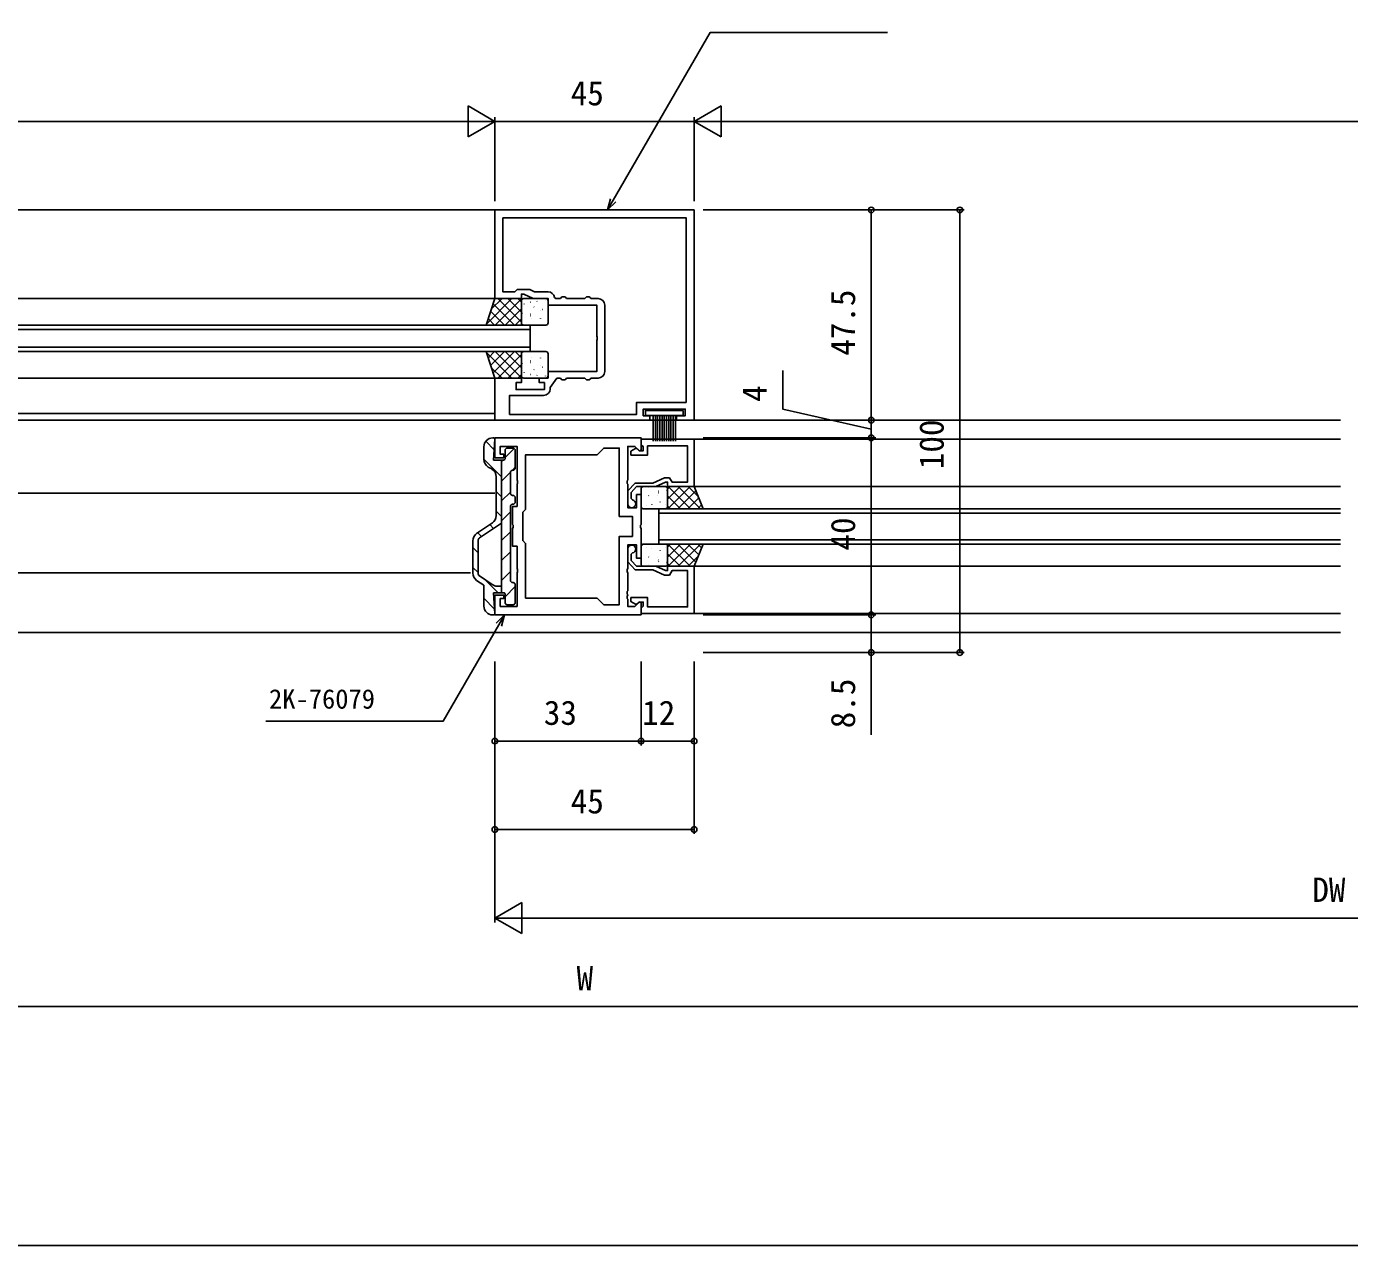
# Model space of a CAD drawing. Units: millimetres, scale not verified. Extents: x -437 to 438, y -681 to 679.
# Drawn here: x -127.5 to 171.3, y -681.2 to -405.7 of the extents above; entities that cross this region are included whole.
import ezdxf
from ezdxf.enums import TextEntityAlignment as Align

# ---------------------------------------------------------------- set-up
doc = ezdxf.new("R2010")
doc.units = ezdxf.units.MM
doc.header["$LTSCALE"] = 4
for name, color, linetype in [('0-2_YKK_11', 7, 'Continuous'), ('0-3_YKK_12', 2, 'Continuous'), ('0-4_YKK_13', 4, 'Continuous'), ('0-6_YKK_D', 6, 'Continuous'), ('0-7_YKK_ZWAK', 7, 'Continuous')]:
    doc.layers.add(name, color=color, linetype=linetype)
doc.styles.add('ＭＳ ゴシック', font='')
doc.styles.get('ＭＳ ゴシック').set_extended_font_data('MS Gothic')

msp = doc.modelspace()

# ---------------------------------------------------------------- linework, layer by layer
at = {"layer": '0-2_YKK_11'}
msp.add_line((3.1, -468.7), (3.1, -483.7), dxfattribs=at)
for points in [[(23.3, -494.7), (23.3, -447.2), (-21.7, -447.2), (-21.7, -467.2), (-15.7, -467.2), (-15.7, -466.2), (-15.2, -466.2), (-13.055, -467.2), (-9.7, -467.2), (-9.7, -468.7), (1.3, -468.7), (1.3, -475.742), (1.42, -475.925), (1.42, -476.475), (1.3, -476.658), (1.3, -483.7), (-9.7, -483.7), (-9.7, -485.2), (-11.7, -485.2), (-11.7, -486.2), (-10.5, -486.2), (-10.5, -487.8), (-16.9, -487.8), (-16.9, -486.2), (-15.7, -486.2), (-15.7, -485.2), (-21.7, -485.2), (-21.7, -494.7), (13.3, -494.7), (13.3, -493.7), (11.8, -493.7), (11.8, -492.2), (21.3, -492.2), (21.3, -493.7), (19.3, -493.7), (19.3, -494.7)], [(1.37, -534.9), (-14.77, -534.9), (-14.77, -522.53), (-15.4, -521.9), (-15.4, -515.5), (-14.77, -514.87), (-14.77, -502.5), (1.37, -502.5), (2.87, -501), (6.37, -501), (6.37, -516.43), (9.37, -516.43), (9.37, -520.97), (6.37, -520.97), (6.37, -536.4), (2.87, -536.4)]]:
    msp.add_lwpolyline(points, close=True, dxfattribs=at)
for points in [[(21.5, -490.7), (21.5, -449), (-19.9, -449), (-19.9, -465.7), (-17.2, -465.7), (-16.7, -465.2), (-13.8, -465.2), (-12.728, -465.7), (-9.7, -465.7)], [(-8.221, -466.95), (-7.925, -467.2), (-6.9, -467.2), (-6.7, -467), (-6.5, -466.8), (-5.9, -466.8), (-5.7, -467), (-5.5, -467.2), (-1.4, -467.2), (-1.2, -467), (-1, -466.8), (-0.4, -466.8), (-0.2, -467), (0, -467.2), (1.6, -467.2)], [(1.6, -485.2), (0, -485.2), (-0.2, -485.4), (-0.4, -485.6), (-1, -485.6), (-1.2, -485.4), (-1.4, -485.2), (-5.5, -485.2), (-5.7, -485.4), (-5.9, -485.6), (-6.5, -485.6), (-6.7, -485.4), (-6.9, -485.2), (-7.7, -485.2), (-9.2, -487.342), (-9.2, -487.6)], [(-10.7, -489.1), (-18.4, -489.1), (-18.4, -493.4), (10.3, -493.4), (10.3, -490.7), (21.5, -490.7)], [(11.3, -538.7), (-21.7, -538.7), (-21.7, -534.2), (-19.7, -534.2), (-19.7, -535), (-20.5, -535), (-20.5, -536.77), (-16.7, -536.77), (-16.7, -529.158), (-16.58, -528.975), (-16.58, -528.425), (-16.7, -528.242), (-16.7, -523.2), (-17.7, -523.2), (-17.7, -519.158), (-17.58, -518.975), (-17.58, -518.425), (-17.7, -518.242), (-17.7, -514.2), (-16.7, -514.2), (-16.7, -509.158), (-16.58, -508.975), (-16.58, -508.425), (-16.7, -508.242), (-16.7, -500.63), (-20.5, -500.63), (-20.5, -502.4), (-19.7, -502.4), (-19.7, -503.2), (-21.7, -503.2), (-21.7, -498.7), (11.3, -498.7), (11.3, -501.5), (10.93, -501.654), (9.906, -500.63), (8.3, -500.63), (8.3, -508.242), (8.18, -508.425), (8.18, -508.975), (8.3, -509.158)], [(23.3, -499), (11.3, -499), (11.3, -500.2), (11.6, -500.5), (11.8, -500.7), (11.8, -501.6), (10.85, -501.6), (10.35, -501.1), (10.039, -501.1), (9, -501.7), (9, -502.6), (12.8, -502.6), (12.8, -500.5), (21.8, -500.5), (21.8, -508.7), (18.3, -508.7), (17.723, -507.7), (16.578, -507.7), (14.005, -508.9), (9.95, -508.9), (8.3, -510.687), (8.3, -513.6)], [(9.35, -512.713), (9.1, -512.417), (9.1, -511), (10.3, -509.7), (14.655, -509.7), (16.8, -508.7), (17.3, -508.7), (17.3, -509.7), (23.3, -509.7), (23.3, -499)], [(8.3, -509.158), (8.3, -514.5), (10.3, -514.5), (10.3, -511.5), (11.3, -511.5), (11.3, -518.242), (11.18, -518.425), (11.18, -518.975), (11.3, -519.158), (11.3, -525.9), (10.3, -525.9), (10.3, -522.9), (8.3, -522.9), (8.3, -528.242), (8.18, -528.425), (8.18, -528.975), (8.3, -529.158), (8.3, -533.242), (8.18, -533.425), (8.18, -533.975), (8.3, -534.158), (8.3, -534.242), (8.18, -534.425), (8.18, -534.975), (8.3, -535.158), (8.3, -536.77), (9.906, -536.77), (10.93, -535.746), (11.3, -535.9), (11.3, -538.7)], [(23.3, -538.4), (11.3, -538.4), (11.3, -537.2), (11.6, -536.9), (11.8, -536.7), (11.8, -535.8), (10.85, -535.8), (10.35, -536.3), (10.039, -536.3), (9, -535.7), (9, -534.8), (12.8, -534.8), (12.8, -536.9), (21.8, -536.9), (21.8, -528.7), (18.3, -528.7), (17.723, -529.7), (16.578, -529.7), (14.005, -528.5), (9.95, -528.5), (8.3, -526.713), (8.3, -523.8)], [(9.35, -524.687), (9.1, -524.983), (9.1, -526.4), (10.3, -527.7), (14.655, -527.7), (16.8, -528.7), (17.3, -528.7), (17.3, -527.7), (23.3, -527.7), (23.3, -538.4)]]:
    msp.add_lwpolyline(points, dxfattribs=at)
for centre, radius, start, end in [((-9.7, -467.2), 1.5, 9.59408, 89.99999), ((1.6, -468.7), 1.5, 0.00001, 89.99999), ((1.6, -483.7), 1.5, 270.00001, 359.99999), ((-10.7, -487.6), 1.5, 270.00001, 359.99999), ((9.2, -513.6), 0.9, 180, 80.40594), ((9.2, -523.8), 0.9, 279.59406, 180)]:
    msp.add_arc(centre, radius, start, end, dxfattribs=at)
at = {"layer": '0-3_YKK_12'}
for p, q in [((-192.7, -447.2), (-21.7, -447.2)), ((-192.7, -467.2), (-21.7, -467.2)), ((-192.7, -473.2), (-13.7, -473.2)), ((-13.7, -474.2), (-192.7, -474.2)), ((-13.7, -473.2), (-13.7, -479.2)), ((-192.7, -478.2), (-13.7, -478.2)), ((-13.7, -479.2), (-192.7, -479.2)), ((-192.7, -485.2), (-21.7, -485.2)), ((-192.7, -493.2), (-21.7, -493.2)), ((-192.7, -494.7), (169.3, -494.7)), ((11.3, -499), (169.3, -499)), ((23.3, -509.702), (169.3, -509.702)), ((-192.7, -511.2), (-21.699, -511.2)), ((15.296, -514.7), (169.3, -514.7)), ((169.3, -515.7), (15.296, -515.7)), ((15.296, -522.495), (15.296, -516.095)), ((15.297, -516.095), (15.297, -522.495)), ((15.3, -522.7), (15.3, -514.7)), ((15.296, -521.7), (169.3, -521.7)), ((169.3, -522.7), (15.296, -522.7)), ((23.3, -527.7), (169.3, -527.7)), ((-192.7, -529.2), (-27.199, -529.2)), ((11.3, -538.4), (169.3, -538.4)), ((-192.7, -542.7), (169.3, -542.7))]:
    msp.add_line(p, q, dxfattribs=at)
at = {"layer": '0-4_YKK_13'}
for p, q in [((-23.627, -472.98), (-17.847, -467.2)), ((-22.504, -469.612), (-20.092, -467.2)), ((-22.095, -468.385), (-17.28, -473.2)), ((-21.602, -473.2), (-15.7, -467.298)), ((-21.035, -467.2), (-15.7, -472.534)), ((-18.79, -467.2), (-15.7, -470.289)), ((-16.545, -467.2), (-15.7, -468.044)), ((-15.7, -467.7), (-15.7, -472.7)), ((-10.2, -467.2), (-15.2, -467.2)), ((-15.08, -468.435), (-15.056, -468.478)), ((-13.623, -468.008), (-13.616, -468.015)), ((-12.888, -469.078), (-12.864, -469.122)), ((-12.209, -467.836), (-12.12, -467.883)), ((-10.264, -467.644), (-10.24, -467.688)), ((-9.7, -472.7), (-9.7, -467.7)), ((-23.218, -471.752), (-21.77, -473.2)), ((-22.657, -470.068), (-19.525, -473.2)), ((-19.357, -473.2), (-15.7, -469.543)), ((-17.112, -473.2), (-15.7, -471.788)), ((-15.606, -469.827), (-15.598, -469.834)), ((-15.512, -470.511), (-15.488, -470.555)), ((-13.733, -470.726), (-13.645, -470.772)), ((-13.622, -471.102), (-13.598, -471.146)), ((-13.438, -471.769), (-13.431, -471.775)), ((-11.431, -471.745), (-11.407, -471.789)), ((-11.418, -469.983), (-11.411, -469.989)), ((-10.998, -469.669), (-10.974, -469.713)), ((-15.2, -473.2), (-10.2, -473.2)), ((-14.055, -473.179), (-14.043, -473.2)), ((-23.627, -479.42), (-17.847, -485.2)), ((-23.218, -480.648), (-21.77, -479.2)), ((-22.657, -482.332), (-19.525, -479.2)), ((-22.095, -484.015), (-17.28, -479.2)), ((-21.602, -479.2), (-15.7, -485.102)), ((-21.035, -485.2), (-15.7, -479.866)), ((-19.357, -479.2), (-15.7, -482.857)), ((-17.112, -479.2), (-15.7, -480.612)), ((-15.7, -484.7), (-15.7, -479.7)), ((-15.2, -479.2), (-10.2, -479.2)), ((-14.055, -479.221), (-14.043, -479.2)), ((-13.438, -480.631), (-13.431, -480.625)), ((-11.431, -480.655), (-11.407, -480.611)), ((-9.7, -479.7), (-9.7, -484.7)), ((-22.504, -482.788), (-20.092, -485.2)), ((-18.79, -485.2), (-15.7, -482.111)), ((-15.606, -482.573), (-15.598, -482.566)), ((-15.512, -481.889), (-15.488, -481.845)), ((-15.08, -483.965), (-15.056, -483.922)), ((-13.733, -481.674), (-13.645, -481.628)), ((-13.622, -481.298), (-13.598, -481.254)), ((-12.888, -483.322), (-12.864, -483.278)), ((-11.418, -482.417), (-11.411, -482.411)), ((-10.998, -482.731), (-10.974, -482.687)), ((-16.545, -485.2), (-15.7, -484.356)), ((-10.2, -485.2), (-15.2, -485.2)), ((-13.623, -484.392), (-13.616, -484.385)), ((-12.209, -484.564), (-12.12, -484.517)), ((-10.264, -484.756), (-10.24, -484.712)), ((14.05, -493.67), (14.05, -499.47)), ((14.55, -493.67), (14.55, -499.47)), ((15.05, -493.67), (15.05, -499.47)), ((15.55, -493.67), (15.55, -499.47)), ((16.05, -493.67), (16.05, -499.47)), ((16.55, -493.67), (16.55, -499.47)), ((17.05, -493.67), (17.05, -499.47)), ((17.55, -493.67), (17.55, -499.47)), ((18.05, -493.67), (18.05, -499.47)), ((18.55, -493.67), (18.55, -499.47)), ((19.05, -493.67), (19.05, -499.47)), ((-22, -498.7), (-22.2, -498.7)), ((-24.2, -500.7), (-24.2, -503.543)), ((-21.851, -501.369), (-23.765, -499.455)), ((-17.325, -501.083), (-19.4, -503.158)), ((-19.4, -503.4), (-19.4, -501.5)), ((-18.9, -501), (-17.6, -501)), ((-17.1, -505.5), (-17.1, -501.5)), ((-20.2, -507.51), (-24.2, -503.51)), ((-20.2, -533.7), (-20.2, -503.7)), ((-19.942, -503.7), (-20.2, -503.958)), ((-23.192, -505.279), (-22.408, -505.727)), ((-21.4, -516.244), (-21.4, -507.464)), ((-18.197, -506.445), (-20.2, -508.448)), ((-18.2, -506.5), (-18.2, -511.2)), ((-17.1, -505.348), (-17.755, -506.003)), ((-17.7, -506), (-17.6, -506)), ((-20.2, -512), (-21.4, -510.8)), ((11.3, -514.2), (11.3, -510.2)), ((11.8, -509.7), (16.8, -509.7)), ((12.581, -509.7), (12.574, -509.713)), ((13.017, -509.983), (13.01, -509.989)), ((15.333, -510.726), (15.244, -510.772)), ((17.111, -510.511), (17.087, -510.555)), ((20.134, -509.7), (17.3, -512.534)), ((17.889, -509.7), (17.3, -510.289)), ((17.3, -510.2), (17.3, -514.2)), ((22.379, -509.7), (17.379, -514.7)), ((22.456, -514.7), (17.456, -509.7)), ((23.678, -510.646), (19.624, -514.7)), ((24.701, -514.7), (19.701, -509.7)), ((24.202, -511.955), (21.947, -509.7)), ((-18.2, -510.938), (-20.2, -512.938)), ((-17.7, -511.7), (-17.6, -511.7)), ((-17.599, -513.7), (-17.7, -513.7)), ((-17.099, -513.2), (-17.099, -512.2)), ((13.03, -511.745), (13.006, -511.789)), ((13.764, -513.77), (13.74, -513.814)), ((15.037, -511.769), (15.03, -511.775)), ((15.221, -511.102), (15.197, -511.146)), ((15.654, -513.179), (15.63, -513.223)), ((16.759, -513.822), (16.752, -513.828)), ((20.211, -514.7), (17.3, -511.788)), ((24.319, -512.25), (21.869, -514.7)), ((24.961, -513.853), (24.114, -514.7)), ((-20.2, -516.49), (-21.4, -515.29)), ((-18.2, -515.429), (-20.2, -517.429)), ((-18.2, -530.9), (-18.2, -514.2)), ((11.572, -514.413), (11.548, -514.457)), ((16.8, -514.7), (11.8, -514.7)), ((12.572, -513.977), (12.564, -513.984)), ((17.966, -514.7), (17.3, -514.033)), ((-25.823, -520.308), (-22.276, -517.898)), ((-25.149, -521.297), (-20.2, -517.931)), ((-22.015, -519.165), (-22.875, -518.305)), ((-26.699, -521.962), (-26.7, -529.243)), ((-24.688, -520.983), (-25.549, -520.122)), ((-25.499, -521.958), (-25.5, -529.242)), ((-18.2, -519.919), (-20.2, -521.919)), ((16.8, -522.7), (11.8, -522.7)), ((20.211, -522.7), (17.3, -525.612)), ((17.966, -522.7), (17.3, -523.367)), ((22.379, -527.7), (17.379, -522.7)), ((22.456, -522.7), (17.456, -527.7)), ((23.678, -526.754), (19.624, -522.7)), ((24.701, -522.7), (19.701, -527.7)), ((24.319, -525.15), (21.869, -522.7)), ((24.961, -523.547), (24.114, -522.7)), ((-25.5, -524.661), (-26.699, -523.461)), ((-18.2, -524.409), (-20.2, -526.409)), ((11.3, -523.2), (11.3, -527.2)), ((11.572, -522.987), (11.548, -522.943)), ((12.572, -523.423), (12.564, -523.416)), ((13.03, -525.655), (13.006, -525.611)), ((13.764, -523.63), (13.74, -523.586)), ((15.037, -525.631), (15.03, -525.625)), ((15.654, -524.221), (15.63, -524.177)), ((16.759, -523.578), (16.752, -523.572)), ((17.3, -527.2), (17.3, -523.2)), ((20.134, -527.7), (17.3, -524.866)), ((24.202, -525.445), (21.947, -527.7)), ((-25.5, -529.151), (-26.7, -527.951)), ((11.8, -527.7), (16.8, -527.7)), ((12.581, -527.7), (12.574, -527.687)), ((13.017, -527.417), (13.01, -527.411)), ((15.221, -526.298), (15.197, -526.254)), ((15.333, -526.674), (15.244, -526.628)), ((17.111, -526.889), (17.087, -526.845)), ((17.889, -527.7), (17.3, -527.111)), ((-25.823, -530.898), (-24.2, -532)), ((-25.15, -529.903), (-22.281, -531.854)), ((-20.951, -533.7), (-23.893, -530.758)), ((-18.2, -528.899), (-20.2, -530.899)), ((-17.7, -531.4), (-17.6, -531.4)), ((-24.2, -536.7), (-24.2, -532)), ((-19.7, -533.7), (-22, -533.7)), ((-22, -533.7), (-21.7, -538.381)), ((-21.156, -532.2), (-20.2, -532.2)), ((-17.1, -532.289), (-19.4, -534.589)), ((-19.4, -534), (-19.4, -535.9)), ((-17.1, -531.9), (-17.1, -535.9)), ((-21.765, -537.376), (-24.2, -534.941)), ((-18.9, -536.4), (-17.6, -536.4)), ((-22, -538.7), (-22.2, -538.7))]:
    msp.add_line(p, q, dxfattribs=at)
for points in [[(-23.7, -473.2), (-21.7, -467.2), (-15.7, -467.2), (-15.7, -473.2)], [(-23.7, -479.2), (-21.7, -485.2), (-15.7, -485.2), (-15.7, -479.2)], [(20.8, -492.471), (12.3, -492.471), (12.3, -493.671), (20.8, -493.671)], [(25.3, -514.7), (23.3, -509.7), (17.3, -509.7), (17.3, -514.7)], [(25.3, -522.7), (23.3, -527.7), (17.3, -527.7), (17.3, -522.7)]]:
    msp.add_lwpolyline(points, close=True, dxfattribs=at)
msp.add_lwpolyline([(-19.7, -503.7), (-22, -503.7), (-21.7, -499.019)], dxfattribs=at)
for centre, radius, start, end in [((-15.2, -467.7), 0.5, 90, 180), ((-10.2, -467.7), 0.5, 0, 90), ((-15.2, -472.7), 0.5, 180, 270), ((-10.2, -472.7), 0.5, 270, 0), ((-15.2, -479.7), 0.5, 90, 180), ((-10.2, -479.7), 0.5, 0, 90), ((-15.2, -484.7), 0.5, 180, 270), ((-10.2, -484.7), 0.5, 270, 0), ((-22.2, -500.7), 2, 90, 180), ((-22, -499), 0.3, 356.34024, 90), ((-18.9, -501.5), 0.5, 90.00359, 180.00359), ((-17.6, -501.5), 0.5, 0.00359, 90.00359), ((-22.2, -503.543), 2, 180, 240.25462), ((-19.7, -503.4), 0.3, 270, 0.00359), ((-23.4, -507.464), 2, 360, 60.25462), ((-17.7, -506.5), 0.5, 90.00003, 180), ((-17.6, -505.5), 0.5, 270, 0.00359), ((11.8, -510.2), 0.5, 90, 180), ((16.8, -510.2), 0.5, 0, 90), ((-17.7, -511.2), 0.5, 180, 270.00359), ((-17.7, -514.2), 0.5, 90.02863, 180), ((-17.599, -512.2), 0.5, 0.00359, 90.00359), ((-17.599, -513.2), 0.5, 270.00359, 0.00359), ((-23.4, -516.244), 2, 304.18899, 360), ((11.8, -514.2), 0.5, 180, 270), ((16.8, -514.2), 0.5, 270, 0), ((-24.699, -521.962), 2, 124.18899, 179.99711), ((-24.699, -521.958), 0.8, 124.21613, 179.99711), ((11.8, -523.2), 0.5, 90, 180), ((16.8, -523.2), 0.5, 0, 90), ((11.8, -527.2), 0.5, 180, 270), ((16.8, -527.2), 0.5, 270, 0), ((-24.7, -529.244), 2, 179.99711, 235.83194), ((-24.7, -529.242), 0.8, 179.99711, 235.78387), ((-17.7, -530.9), 0.5, 180, 270), ((-17.6, -531.9), 0.5, 359.99641, 90), ((-21.156, -530.2), 2, 235.78387, 270), ((-19.7, -534), 0.3, 359.99641, 90), ((-22.2, -536.7), 2, 180, 270), ((-18.9, -535.9), 0.5, 179.99641, 269.99641), ((-17.6, -535.9), 0.5, 269.99641, 359.99641), ((-22, -538.4), 0.3, 270, 3.65976)]:
    msp.add_arc(centre, radius, start, end, dxfattribs=at)
at = {"layer": '0-6_YKK_D'}
for p, q in [((-21.7, -427.2), (-27.762, -423.7)), ((-27.762, -423.7), (-27.762, -430.7)), ((23.3, -427.2), (29.362, -423.7)), ((29.362, -430.7), (29.362, -423.7)), ((-359.7, -427.2), (-28.7, -427.2)), ((-21.7, -427.2), (-33.824, -427.2)), ((-21.7, -427.2), (-27.762, -430.7)), ((-21.703, -445.2), (-21.703, -426.2)), ((-21.703, -427.2), (23.3, -427.2)), ((-21.7, -445.2), (-21.7, -426.2)), ((23.3, -445.2), (23.3, -426.2)), ((23.3, -445.2), (23.3, -426.2)), ((23.3, -427.2), (29.362, -430.7)), ((23.3, -427.2), (35.424, -427.2)), ((30.3, -427.2), (361.3, -427.2)), ((25.3, -447.2), (64.3, -447.2)), ((25.3, -447.2), (84.3, -447.2)), ((63.3, -447.2), (63.3, -494.699)), ((83.3, -447.2), (83.3, -547.2)), ((63.3, -494.699), (63.3, -498.7)), ((25.3, -498.7), (64.3, -498.7)), ((63.3, -498.699), (63.3, -538.699)), ((25.3, -538.699), (64.3, -538.699)), ((-21.7, -549.2), (-21.7, -588.2)), ((-21.7, -549.2), (-21.7, -608.2)), ((-21.7, -549.2), (-21.7, -568.2)), ((11.3, -549.2), (11.3, -568.2)), ((11.3, -549.2), (11.3, -568.2)), ((23.299, -549.2), (23.299, -588.2)), ((23.299, -549.2), (23.299, -568.2)), ((25.3, -547.2), (64.3, -547.2)), ((25.3, -547.2), (84.3, -547.2)), ((-21.7, -567.2), (11.3, -567.2)), ((11.3, -567.2), (23.299, -567.2)), ((-21.7, -587.2), (23.299, -587.2)), ((-21.7, -607.2), (-15.638, -603.7)), ((-15.638, -610.7), (-15.638, -603.7)), ((-21.7, -607.2), (-15.638, -610.7)), ((-21.7, -607.2), (-9.576, -607.2)), ((-14.7, -607.2), (356.299, -607.2)), ((361.3, -627.2), (-359.7, -627.2))]:
    msp.add_line(p, q, dxfattribs=at)
for points in [[(3.739, -447.2), (5.014, -444.992), (26.891, -407.1), (66.969, -407.1)], [(5.606, -445.333), (3.739, -447.2), (4.422, -444.65)], [(63.3, -496.699), (43.3, -492.174), (43.3, -483.444)], [(-19.522, -538.7), (-20.797, -540.908), (-33.379, -562.7), (-73.457, -562.7)], [(-21.389, -540.567), (-19.522, -538.7), (-20.206, -541.25)], [(63.3, -538.699), (63.3, -547.2), (63.3, -565.81)]]:
    msp.add_lwpolyline(points, dxfattribs=at)
for centre in [(63.3, -447.2), (83.3, -447.2), (63.3, -494.699), (63.3, -494.699), (63.3, -498.7), (63.3, -498.699), (63.3, -538.699), (63.3, -538.699), (63.3, -547.2), (83.3, -547.2), (-21.7, -567.2), (11.3, -567.2), (11.3, -567.2), (23.299, -567.2), (-21.7, -587.2), (23.299, -587.2)]:
    msp.add_circle(centre, 0.637, dxfattribs=at)
at = {"layer": '0-7_YKK_ZWAK'}
msp.add_lwpolyline([(-436.7, -681.2), (438.3, -681.2), (438.3, 643.8)], dxfattribs=at)

# ---------------------------------------------------------------- texts
at = {"layer": '0-6_YKK_D', "style": 'ＭＳ ゴシック'}
for s, height, p in [('45', 5.499, (-4.571, -425.2)), ('2K-76079', 4.399, (-72.713, -561.2)), ('33', 5.499, (-10.655, -565.2)), ('12', 5.499, (11.547, -565.2)), ('45', 5.499, (-4.57, -585.2)), ('DW', 5.499, (162.895, -605.2)), ('W', 5.499, (-3.248, -625.2))]:
    msp.add_text(s, height=height, dxfattribs=at).set_placement(p, align=Align.BOTTOM_LEFT)
for s, p in [('47.5', (61.3, -480.154)), ('4', (41.3, -490.558)), ('100', (81.3, -505.765)), ('40', (61.3, -524.154)), ('8.5', (61.3, -564.321))]:
    msp.add_text(s, height=5.499, rotation=90, dxfattribs=at).set_placement(p, align=Align.BOTTOM_LEFT)

doc.saveas('drawing.dxf')
